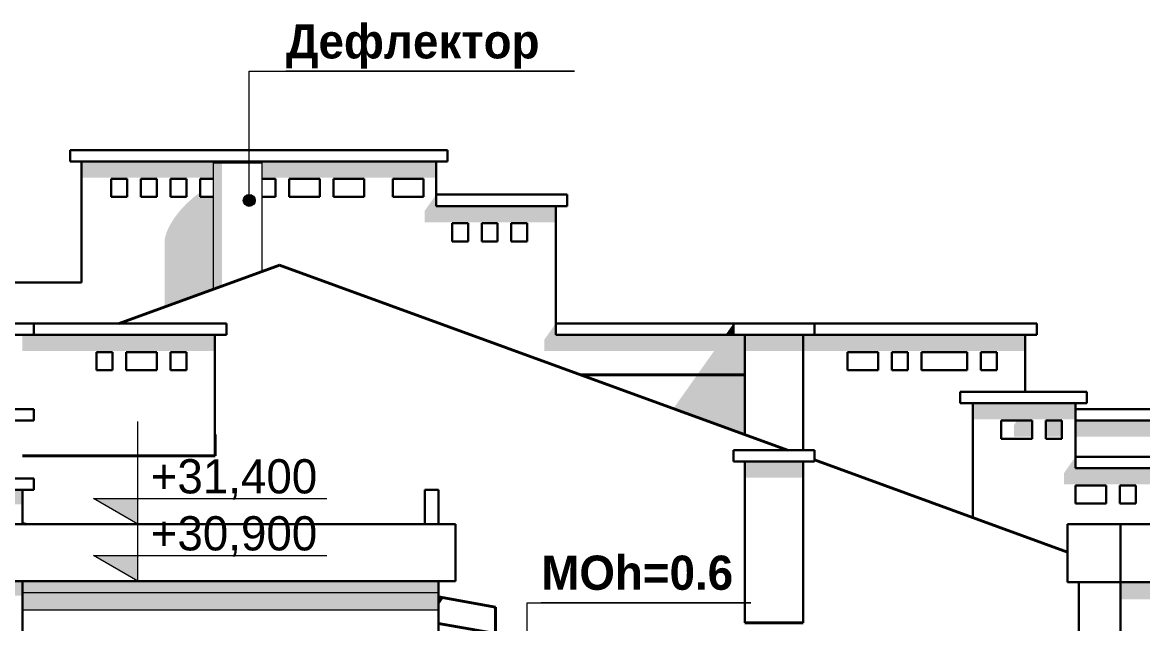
# Model space of a CAD drawing. Extents: x 433743 to 1380979, y -3599 to 36112.
# Drawn here: x 501359 to 511188, y 30528 to 35801 of the extents above; entities that cross this region are included whole.
import ezdxf
from ezdxf.enums import TextEntityAlignment as Align

# ---------------------------------------------------------------- set-up
doc = ezdxf.new("R2010")
doc.units = 0
doc.header["$MEASUREMENT"] = 0
for name, color, linetype, lineweight in [('0_Ном_пера__1', 7, 'Continuous', 13), ('0_Ном_пера__120', 7, 'Continuous', 13), ('0_Ном_пера__61', 7, 'Continuous', 40), ('Двери ArchiCAD_Ном_пера__41', 7, 'Continuous', 30), ('Интерьер- Перегородка_Ном_пера__41', 7, 'Continuous', 30), ('Интерьер- Перегородка_Ном_пера__7', 7, 'Continuous', 5), ('Колонны_Ном_пера__21', 7, 'Continuous', 20), ('Колонны_Ном_пера__7', 7, 'Continuous', 5), ('Крыши_Ном_пера__61', 7, 'Continuous', 40), ('Крыши_Ном_пера__7', 7, 'Continuous', 5), ('Окна ArchiCAD_Ном_пера__41', 7, 'Continuous', 30), ('Перекрытия_Ном_пера__21', 7, 'Continuous', 20), ('Перекрытия_Ном_пера__41', 7, 'Continuous', 30), ('Перекрытия_Ном_пера__7', 7, 'Continuous', 5), ('Стены наружные_Ном_пера__41', 7, 'Continuous', 30), ('Стены наружные_Ном_пера__7', 7, 'Continuous', 5)]:
    doc.layers.add(name, color=color, linetype=linetype, lineweight=lineweight)
doc.layers.add('0_Ном_пера__98', color=7, linetype='Continuous', lineweight=13, true_color=0x001f3e)
for name, color, linetype in [('Двери ArchiCAD', 7, 'Continuous'), ('Интерьер- Перегородка', 7, 'Continuous'), ('Колонны', 7, 'Continuous'), ('Крыши', 7, 'Continuous'), ('Окна ArchiCAD', 7, 'Continuous'), ('Перекрытия', 7, 'Continuous'), ('Стены наружные', 7, 'Continuous')]:
    doc.layers.add(name, color=color, linetype=linetype)
doc.styles.add('СГЕНЕРИР_СТИЛЬ_1', font='')
doc.styles.add('СГЕНЕРИР_СТИЛЬ_2', font='')
doc.styles.add('СГЕНЕРИР_СТИЛЬ_3', font='')
doc.styles.get('СГЕНЕРИР_СТИЛЬ_1').set_extended_font_data('Century Gothic')
doc.styles.get('СГЕНЕРИР_СТИЛЬ_2').set_extended_font_data('Century Gothic', bold=True)
doc.styles.get('СГЕНЕРИР_СТИЛЬ_3').set_extended_font_data('Arial Unicode MS Кириллический')
doc.dimstyles.new('СГЕНЕРИР_СТИЛЬ__2', dxfattribs={"dimtxt": 300, "dimasz": 142.5, "dimexe": 0.18, "dimexo": 300, "dimgap": 0.09, "dimtad": 1, "dimdec": 0, "dimzin": 0, "dimdsep": 46, "dimtxsty": 'СГЕНЕРИР_СТИЛЬ_3', "dimblk": 'ARROWHEAD_6', "dimblk1": 'ARROWHEAD_6', "dimblk2": 'ARROWHEAD_6', "dimcen": 0.09, "dimclrd": 256, "dimclre": 256, "dimclrt": 256, "dimadec": 0, "dimazin": 0, "dimtfac": 1, "dimtdec": 4, "dimtmove": 0, "dimatfit": 3, "dimfxl": 0, "dimtolj": 1, "dimtzin": 0, "dimarcsym": 0})

# ---------------------------------------------------------------- blocks, each defined once
blk = doc.blocks.new('Элемент разреза_47', base_point=(133390.9, 0))
at = {"layer": 'Перекрытия_Ном_пера__41', "linetype": 'Continuous'}
for p, q in [((510528.5, 31400), (510995.2, 31400)), ((510528.5, 30890), (510528.5, 31400)), ((510995.2, 31400), (514971, 31400)), ((510995.2, 30890), (510995.2, 31400)), ((514971, 30890), (514971, 31400)), ((510528.5, 30890), (510995.2, 30890)), ((510995.2, 30890), (514971, 30890))]:
    blk.add_line(p, q, dxfattribs=at)
blk = doc.blocks.new('Элемент разреза_48', base_point=(133390.9, 0))
at = {"layer": 'Перекрытия_Ном_пера__7', "linetype": 'Continuous'}
blk.add_hatch(color=256, dxfattribs=at).paths.add_polyline_path([(498338.9, 33520), (498338.9, 33220), (498438.9, 33220), (498438.9, 33520)], flags=0)
at = {"layer": 'Перекрытия_Ном_пера__41', "linetype": 'Continuous'}
for p, q in [((498338.9, 33520), (498438.9, 33520)), ((498338.9, 33220), (498338.9, 33520)), ((498948.9, 33520), (501878.9, 33520)), ((498338.9, 33220), (498438.9, 33220))]:
    blk.add_line(p, q, dxfattribs=at)
blk = doc.blocks.new('Элемент разреза_49', base_point=(133390.9, 0))
at = {"layer": 'Перекрытия_Ном_пера__41', "linetype": 'Continuous'}
for p, q in [((501778.9, 34680), (505088.9, 34680)), ((501778.9, 34580), (501778.9, 34680)), ((505088.9, 34580), (505088.9, 34680)), ((501778.9, 34580), (505088.9, 34580))]:
    blk.add_line(p, q, dxfattribs=at)
blk = doc.blocks.new('Элемент разреза_50', base_point=(133390.9, 0))
at = {"layer": 'Перекрытия_Ном_пера__41', "linetype": 'Continuous'}
for p, q in [((500748.9, 33160), (501458.9, 33160)), ((500748.9, 33060), (500748.9, 33160)), ((501458.9, 33060), (501458.9, 33160)), ((500748.9, 33060), (501458.9, 33060))]:
    blk.add_line(p, q, dxfattribs=at)
blk = doc.blocks.new('Элемент разреза_51', base_point=(133390.9, 0))
at = {"layer": 'Перекрытия_Ном_пера__41', "linetype": 'Continuous'}
for p, q in [((500618.9, 32410), (501458.9, 32410)), ((500618.9, 32310), (500618.9, 32410)), ((501458.9, 32310), (501458.9, 32410)), ((500618.9, 32310), (501458.9, 32310))]:
    blk.add_line(p, q, dxfattribs=at)
blk = doc.blocks.new('Элемент разреза_52', base_point=(133390.9, 0))
at = {"layer": 'Перекрытия_Ном_пера__7', "linetype": 'Continuous'}
blk.add_hatch(color=256, dxfattribs=at).paths.add_polyline_path([(507598.9, 33160), (507528.2, 33060), (507598.9, 33060)], flags=0)
at = {"layer": 'Перекрытия_Ном_пера__41', "linetype": 'Continuous'}
for p, q in [((506038.9, 33160), (507598.9, 33160)), ((506038.9, 33060), (506038.9, 33160)), ((506038.9, 33060), (507598.9, 33060))]:
    blk.add_line(p, q, dxfattribs=at)
blk = doc.blocks.new('Элемент разреза_57', base_point=(133390.9, 0))
at = {"layer": 'Перекрытия_Ном_пера__41', "linetype": 'Continuous'}
for p, q in [((504988.9, 34290), (506138.9, 34290)), ((504988.9, 34190), (504988.9, 34290)), ((506138.9, 34190), (506138.9, 34290)), ((504988.9, 34190), (506138.9, 34190))]:
    blk.add_line(p, q, dxfattribs=at)
blk = doc.blocks.new('Элемент разреза_58', base_point=(133390.9, 0))
at = {"layer": 'Перекрытия_Ном_пера__41', "linetype": 'Continuous'}
for p, q in [((499058.9, 33160), (500748.9, 33160)), ((499058.9, 33060), (499058.9, 33160)), ((501458.9, 33160), (503148.9, 33160)), ((503148.9, 33060), (503148.9, 33160)), ((499058.9, 33060), (500748.9, 33060)), ((501458.9, 33060), (503148.9, 33060))]:
    blk.add_line(p, q, dxfattribs=at)
blk = doc.blocks.new('Элемент разреза_59', base_point=(133390.9, 0))
at = {"layer": 'Перекрытия_Ном_пера__41', "linetype": 'Continuous'}
for p, q in [((507598.9, 33160), (508308.9, 33160)), ((507598.9, 33060), (507598.9, 33160)), ((508308.9, 33160), (510258.9, 33160)), ((508308.9, 33060), (508308.9, 33160)), ((510258.9, 33060), (510258.9, 33160)), ((507598.9, 33060), (508308.9, 33060)), ((508308.9, 33060), (510258.9, 33060))]:
    blk.add_line(p, q, dxfattribs=at)
blk = doc.blocks.new('Элемент разреза_61', base_point=(133390.9, 0))
at = {"layer": 'Перекрытия_Ном_пера__41', "linetype": 'Continuous'}
for p, q in [((510598.9, 31990), (512648.6, 31990)), ((510598.9, 31890), (510598.9, 31990)), ((512648.6, 31890), (512648.6, 31990)), ((510598.9, 31890), (512648.6, 31890))]:
    blk.add_line(p, q, dxfattribs=at)
blk = doc.blocks.new('Элемент разреза_62', base_point=(133390.9, 0))
at = {"layer": 'Перекрытия_Ном_пера__41', "linetype": 'Continuous'}
for p, q in [((509588.9, 32560), (510698.9, 32560)), ((509588.9, 32460), (509588.9, 32560)), ((510698.9, 32460), (510698.9, 32560)), ((509588.9, 32460), (510698.9, 32460))]:
    blk.add_line(p, q, dxfattribs=at)
blk = doc.blocks.new('Элемент разреза_63', base_point=(133390.9, 0))
at = {"layer": 'Перекрытия_Ном_пера__41', "linetype": 'Continuous'}
for p, q in [((497048.9, 31400), (505158.9, 31400)), ((497048.9, 30900), (497048.9, 31400)), ((505158.9, 30900), (505158.9, 31400)), ((497048.9, 30900), (505158.9, 30900))]:
    blk.add_line(p, q, dxfattribs=at)
blk = doc.blocks.new('Элемент разреза_106', base_point=(133390.9, 0))
at = {"layer": 'Перекрытия_Ном_пера__41', "linetype": 'Continuous'}
for p, q in [((507598.9, 32050), (508308.9, 32050)), ((507598.9, 31950), (507598.9, 32050)), ((508308.9, 31950), (508308.9, 32050)), ((507598.9, 31950), (508308.9, 31950))]:
    blk.add_line(p, q, dxfattribs=at)
blk = doc.blocks.new('Элемент разреза_109', base_point=(133390.9, 0))
at = {"layer": 'Перекрытия_Ном_пера__41', "linetype": 'Continuous'}
for p, q in [((510598.5, 32410), (512868.9, 32410)), ((512868.9, 32310), (512868.9, 32410)), ((510598.5, 32310), (512868.9, 32310))]:
    blk.add_line(p, q, dxfattribs=at)
blk = doc.blocks.new('Элемент разреза_110', base_point=(133390.9, 0))
at = {"layer": 'Перекрытия_Ном_пера__41', "linetype": 'Continuous'}
for p, q in [((500748.9, 31800), (501458.9, 31800)), ((500748.9, 31700), (500748.9, 31800)), ((501458.9, 31700), (501458.9, 31800)), ((500748.9, 31700), (501458.9, 31700))]:
    blk.add_line(p, q, dxfattribs=at)
blk = doc.blocks.new('Элемент разреза_142', base_point=(133390.9, 0))
at = {"layer": 'Крыши_Ном_пера__61', "linetype": 'Continuous'}
for p, q in [((502208.9, 33160), (503615.8, 33672.1)), ((503615.8, 33672.1), (508072.3, 32050)), ((503048.9, 32185.9), (503048.7, 32185.9)), ((503048.9, 32000.3), (503048.9, 32185.9)), ((501358.9, 32000.3), (503048.9, 32000.3)), ((508308.9, 31963.9), (510528.5, 31156)), ((507698.9, 30533.5), (508208.9, 30533.5))]:
    blk.add_line(p, q, dxfattribs=at)
blk = doc.blocks.new('Элемент разреза_145', base_point=(133390.9, 0))
at = {"layer": 'Крыши_Ном_пера__7', "linetype": 'Continuous'}
blk.add_hatch(color=256, dxfattribs=at).paths.add_polyline_path([(507071.6, 32414.2), (507685.3, 32190.9), (507698.9, 32185.9), (507698.9, 32708.8), (507279.8, 32708.8)], flags=0)
at = {"layer": 'Крыши_Ном_пера__61', "linetype": 'Continuous'}
blk.add_line((507698.9, 32708.8), (506262.4, 32708.8), dxfattribs=at)
blk = doc.blocks.new('Элемент разреза_148', base_point=(133390.9, 0))
at = {"layer": 'Крыши_Ном_пера__7', "linetype": 'Continuous'}
blk.add_hatch(color=256, dxfattribs=at).paths.add_polyline_path([(503048.7, 32000.3), (503048.9, 32000.3), (503048.9, 32185.9), (503048.7, 32185.5)], flags=0)
at = {"layer": 'Крыши_Ном_пера__61', "linetype": 'Continuous'}
for p in [(503048.7, 32186.2), (503048.9, 32185.9)]:
    blk.add_line(p, (503048.9, 32186.2), dxfattribs=at)
blk = doc.blocks.new('Элемент разреза_150', base_point=(133390.9, 0))
at = {"layer": '0_Ном_пера__61', "linetype": 'Continuous'}
for q in [(503616.4, 33671.8), (503618.6, 33671)]:
    blk.add_line((503618.6, 33672.6), q, dxfattribs=at)
blk = doc.blocks.new('Элемент разреза_155', base_point=(133390.9, 0))
at = {"layer": 'Крыши_Ном_пера__7', "linetype": 'Continuous'}
blk.add_hatch(color=256, dxfattribs=at).paths.add_polyline_path([(505008.9, 30761.7), (505008.9, 30687.9), (505055.4, 30753.6)], flags=0)
at = {"layer": 'Крыши_Ном_пера__61', "linetype": 'Continuous'}
for p, q in [((501358.9, 31405.3), (501389.2, 31400)), ((505008.9, 30761.7), (505509, 30673.6)), ((505509, 30440), (505509, 30673.6)), ((505008.9, 30528.2), (505509, 30440))]:
    blk.add_line(p, q, dxfattribs=at)
blk = doc.blocks.new('Элемент разреза_161', base_point=(133390.9, 0))
at = {"layer": 'Колонны_Ном_пера__7', "linetype": 'Continuous'}
for points in [[(503034.7, 33460.6), (503039.7, 33462.4), (503039.7, 34570), (503034.7, 34570)], [(503039.7, 33462.4), (503054.5, 33467.8), (503054.5, 34570), (503039.7, 34570)], [(503078.4, 34570), (503054.5, 34570), (503054.5, 33467.8), (503078.4, 33476.5)], [(503110.2, 34570), (503078.4, 34570), (503078.4, 33476.5), (503110.2, 33488.1)]]:
    blk.add_hatch(color=256, dxfattribs=at).paths.add_polyline_path(points, flags=0)
at = {"layer": 'Колонны_Ном_пера__21', "linetype": 'Continuous'}
for p, q in [((503034.7, 34570), (503039.7, 34570)), ((503034.7, 33460.6), (503034.7, 34570)), ((503039.7, 34570), (503054.5, 34570)), ((503054.5, 34570), (503078.4, 34570)), ((503078.4, 34570), (503110.2, 34570)), ((503110.2, 34570), (503148.6, 34570)), ((503148.6, 34570), (503191.6, 34570)), ((503191.6, 34570), (503237.3, 34570)), ((503237.3, 34570), (503283.6, 34570)), ((503283.6, 34570), (503328.2, 34570)), ((503328.2, 34570), (503369.2, 34570)), ((503369.2, 34570), (503404.5, 34570)), ((503404.5, 34570), (503432.5, 34570)), ((503432.5, 34570), (503452, 34570)), ((503452, 34570), (503461.9, 34570)), ((503461.9, 33616.1), (503461.9, 34570))]:
    blk.add_line(p, q, dxfattribs=at)
blk = doc.blocks.new('Элемент разреза_165', base_point=(133390.9, 0))
at = {"layer": 'Стены наружные_Ном_пера__7', "linetype": 'Continuous'}
for points in [[(510158.9, 32168.6), (510218.5, 32168.6), (510218.5, 32310), (510158.9, 32310)], [(510478.5, 32310), (510338.5, 32310), (510338.5, 32168.6), (510478.5, 32168.6)], [(512768.9, 32310), (510598.5, 32310), (510598.5, 32168.6), (512768.9, 32168.6)], [(512705.3, 31710), (512768.9, 31710), (512768.9, 31800)], [(512548.3, 31405.3), (512688.3, 31405.3), (512688.3, 31405.4), (512548.3, 31405.4)]]:
    blk.add_hatch(color=256, dxfattribs=at).paths.add_polyline_path(points, flags=0)
at = {"layer": 'Стены наружные_Ном_пера__41', "linetype": 'Continuous'}
blk.add_line((512768.9, 32310), (512768.9, 31800), dxfattribs=at)
blk = doc.blocks.new('Элемент разреза_168', base_point=(133390.9, 0))
at = {"layer": 'Стены наружные_Ном_пера__41', "linetype": 'Continuous'}
for p, q in [((497199.6, 31700), (497199.6, 31400)), ((497199.6, 31700), (497318.9, 31700)), ((497318.9, 31400), (497318.9, 31700)), ((504888.9, 31700), (505008.9, 31700)), ((504888.9, 31400), (504888.9, 31700)), ((505008.9, 31700), (505008.9, 31400)), ((505008.9, 30900), (505008.9, 30528.2))]:
    blk.add_line(p, q, dxfattribs=at)
blk = doc.blocks.new('Элемент разреза_169', base_point=(133390.9, 0))
at = {"layer": 'Стены наружные_Ном_пера__7', "linetype": 'Continuous'}
for points in [[(500848.9, 31700), (500848.9, 31572.7), (501358.9, 31572.7), (501358.9, 31700)], [(501358.9, 30900), (500848.9, 30900), (500848.9, 30772.7), (501358.9, 30772.7)]]:
    blk.add_hatch(color=256, dxfattribs=at).paths.add_polyline_path(points, flags=0)
at = {"layer": 'Стены наружные_Ном_пера__41', "linetype": 'Continuous'}
for p, q in [((500848.9, 31400), (500848.9, 31700)), ((501358.9, 31400), (501358.9, 31700)), ((500848.9, 27900), (500848.9, 30900)), ((501358.9, 27900), (501358.9, 30900))]:
    blk.add_line(p, q, dxfattribs=at)
blk = doc.blocks.new('Элемент разреза_171', base_point=(133390.9, 0))
at = {"layer": 'Стены наружные_Ном_пера__7', "linetype": 'Continuous'}
for points in [[(501878.9, 34580), (501878.9, 34438.6), (503034.7, 34438.6), (503034.7, 34570), (503461.9, 34570), (503461.9, 34438.6), (504988.9, 34438.6), (504988.9, 34580)], [(502606.7, 33304.8), (503034.7, 33460.6), (503034.7, 34270), (502918.9, 34270), (502918.9, 34309.4), (502867.8, 34272.3), (502804.2, 34216.1), (502745.5, 34154), (502694.5, 34088.9), (502653.4, 34023.7), (502624.3, 33961.7), (502608.5, 33905.5), (502606.7, 33857.9)], [(504888.9, 34048.6), (506038.9, 34048.6), (506038.9, 34190), (504988.9, 34190), (504988.9, 34290), (504888.9, 34148.6)], [(505938.9, 32918.6), (507428.2, 32918.6), (507279.8, 32708.8), (507698.9, 32708.8), (507698.9, 33060), (506038.9, 33060), (506038.9, 33160), (505938.9, 33018.6)]]:
    blk.add_hatch(color=256, dxfattribs=at).paths.add_polyline_path(points, flags=0)
at = {"layer": 'Стены наружные_Ном_пера__41', "linetype": 'Continuous'}
for p, q in [((501878.9, 33520), (501878.9, 34580)), ((504988.9, 34580), (504988.9, 34290)), ((506038.9, 33160), (506038.9, 34190))]:
    blk.add_line(p, q, dxfattribs=at)
blk = doc.blocks.new('Элемент разреза_378', base_point=(133390.9, 0))
at = {"layer": 'Интерьер- Перегородка_Ном_пера__7', "linetype": 'Continuous'}
blk.add_hatch(color=256, dxfattribs=at).paths.add_polyline_path([(505008.9, 29110.6), (505008.9, 28262.1), (510395.2, 28262), (510872.4, 29110.6)], flags=0)
at = {"layer": 'Интерьер- Перегородка_Ном_пера__41', "linetype": 'Continuous'}
for p, q in [((510995.2, 31400), (510629.4, 31400)), ((510629.4, 30890), (510629.4, 30222.7)), ((510629.4, 30122.7), (510629.4, 29749.5)), ((510995.2, 29616.3), (510634.6, 29747.6)), ((510995.2, 27900), (510995.2, 29110.6)), ((505008.9, 27900), (507698.9, 27900))]:
    blk.add_line(p, q, dxfattribs=at)
blk = doc.blocks.new('Элемент разреза_379', base_point=(133390.9, 0))
at = {"layer": 'Интерьер- Перегородка_Ном_пера__7', "linetype": 'Continuous'}
for points in [[(508208.9, 33060), (507698.9, 33060), (507698.9, 32918.6), (508208.9, 32918.6)], [(508088.9, 32044), (508208.9, 32000.3)]]:
    blk.add_hatch(color=256, dxfattribs=at).paths.add_polyline_path(points, flags=0)
at = {"layer": 'Интерьер- Перегородка_Ном_пера__41', "linetype": 'Continuous'}
for p, q in [((507698.9, 33060), (507698.9, 32185.9)), ((508208.9, 32050), (508208.9, 33060))]:
    blk.add_line(p, q, dxfattribs=at)
blk = doc.blocks.new('Элемент разреза_380', base_point=(133390.9, 0))
at = {"layer": 'Стены наружные_Ном_пера__7', "linetype": 'Continuous'}
for points in [[(508208.9, 33060), (508208.9, 32918.6), (510158.9, 32918.6), (510158.9, 33060)], [(510088.2, 32310), (510058.9, 32268.6), (510058.9, 32168.6), (510158.9, 32168.6), (510158.9, 32310)]]:
    blk.add_hatch(color=256, dxfattribs=at).paths.add_polyline_path(points, flags=0)
at = {"layer": 'Стены наружные_Ном_пера__41', "linetype": 'Continuous'}
blk.add_line((510158.9, 32560), (510158.9, 33060), dxfattribs=at)
blk = doc.blocks.new('Элемент разреза_381', base_point=(133390.9, 0))
at = {"layer": 'Интерьер- Перегородка_Ном_пера__7', "linetype": 'Continuous'}
for points in [[(510995.2, 30890), (510995.2, 30740), (511035.2, 30740), (511035.2, 30890)], [(511035.2, 30740), (511890.2, 30740), (511890.2, 30890), (511247.4, 30890), (511035.2, 30890)], [(511890.2, 30740), (514758.9, 30740), (514758.9, 30890), (512102.4, 30890), (511890.2, 30890)]]:
    blk.add_hatch(color=256, dxfattribs=at).paths.add_polyline_path(points, flags=0)
at = {"layer": 'Интерьер- Перегородка_Ном_пера__41', "linetype": 'Continuous'}
for p, q in [((510995.2, 30890), (510995.2, 29616.3)), ((514758.9, 30890), (514758.9, 29616.4)), ((514758.9, 29616.3), (514758.9, 29616.4)), ((514758.9, 27900), (514758.9, 29329))]:
    blk.add_line(p, q, dxfattribs=at)
blk = doc.blocks.new('Элемент разреза_382', base_point=(133390.9, 0))
at = {"layer": 'Интерьер- Перегородка_Ном_пера__7', "linetype": 'Continuous'}
blk.add_hatch(color=256, dxfattribs=at).paths.add_polyline_path([(508208.9, 31950), (507698.9, 31950), (507698.9, 31808.6), (508208.9, 31808.6)], flags=0)
at = {"layer": 'Интерьер- Перегородка_Ном_пера__41', "linetype": 'Continuous'}
for p, q in [((507698.9, 30533.5), (507698.9, 31950)), ((508208.9, 31950), (508208.9, 30533.5))]:
    blk.add_line(p, q, dxfattribs=at)
blk = doc.blocks.new('Элемент разреза_385', base_point=(133390.9, 0))
at = {"layer": 'Интерьер- Перегородка_Ном_пера__7', "linetype": 'Continuous'}
for points in [[(499158.9, 32918.4), (500848.9, 32918.4), (500848.9, 33060), (499158.9, 33060)], [(501358.9, 32918.4), (503048.7, 32918.4), (503048.7, 33060), (501358.9, 33060)], [(500008.8, 32113.3), (499928.9, 32000.3), (500709.6, 32000.3), (500718.8, 32013.3), (500718.8, 32113.3)]]:
    blk.add_hatch(color=256, dxfattribs=at).paths.add_polyline_path(points, flags=0)
at = {"layer": 'Интерьер- Перегородка_Ном_пера__41', "linetype": 'Continuous'}
for p, q in [((499158.9, 32000.3), (499158.9, 33060)), ((503048.7, 33060), (503048.7, 32000.3))]:
    blk.add_line(p, q, dxfattribs=at)
blk = doc.blocks.new('Элемент разреза_489', base_point=(133390.9, 0))
at = {"layer": 'Интерьер- Перегородка_Ном_пера__7', "linetype": 'Continuous'}
for points in [[(510598.5, 32460), (509698.9, 32460), (509698.9, 32318.6), (510598.5, 32318.6)], [(510498.9, 31848.6), (510498.9, 31748.6), (510598.5, 31748.6), (510598.5, 31989.5)]]:
    blk.add_hatch(color=256, dxfattribs=at).paths.add_polyline_path(points, flags=0)
at = {"layer": 'Интерьер- Перегородка_Ном_пера__41', "linetype": 'Continuous'}
for p, q in [((509698.9, 31458), (509698.9, 32460)), ((510598.5, 32460), (510598.5, 31890)), ((510598.5, 31740), (510598.5, 31580))]:
    blk.add_line(p, q, dxfattribs=at)
blk = doc.blocks.new('Элемент разреза_490', base_point=(133390.9, 0))
at = {"layer": 'Интерьер- Перегородка_Ном_пера__7', "linetype": 'Continuous'}
for points in [[(512548.3, 31890), (510598.5, 31890), (510598.5, 31748.6), (512548.3, 31748.6)], [(512448.6, 31468.6), (512548.3, 31468.6), (512548.3, 31709.5), (512448.6, 31568.6)]]:
    blk.add_hatch(color=256, dxfattribs=at).paths.add_polyline_path(points, flags=0)
at = {"layer": 'Интерьер- Перегородка_Ном_пера__41', "linetype": 'Continuous'}
for p, q in [((510598.9, 31890), (510598.5, 31890)), ((512548.3, 31610), (512548.3, 31890)), ((512548.3, 31400), (512548.3, 31460))]:
    blk.add_line(p, q, dxfattribs=at)
blk = doc.blocks.new('Элемент разреза_506', base_point=(133390.9, 0))
at = {"layer": 'Интерьер- Перегородка_Ном_пера__7', "linetype": 'Continuous'}
blk.add_hatch(color=256, dxfattribs=at).paths.add_polyline_path([(505008.9, 30900), (501358.9, 30900), (501358.9, 30650), (505008.9, 30650)], flags=0)
at = {"layer": 'Интерьер- Перегородка_Ном_пера__41', "linetype": 'Continuous'}
blk.add_line((505008.9, 30900), (505008.9, 27800), dxfattribs=at)
blk = doc.blocks.new('Элемент разреза_859', base_point=(133390.9, 0))
at = {"layer": 'Двери ArchiCAD_Ном_пера__41', "linetype": 'Continuous'}
for p, q in [((502268.9, 32909), (502268.9, 32750)), ((502538.9, 32909), (502268.9, 32909)), ((502538.9, 32909), (502538.9, 32750)), ((502538.9, 32750), (502268.9, 32750))]:
    blk.add_line(p, q, dxfattribs=at)
blk = doc.blocks.new('Элемент разреза_861', base_point=(133390.9, 0))
at = {"layer": 'Двери ArchiCAD_Ном_пера__41', "linetype": 'Continuous'}
for p, q in [((502008.9, 32909), (502008.9, 32750)), ((502148.9, 32909), (502008.9, 32909)), ((502148.9, 32909), (502148.9, 32750)), ((502148.9, 32750), (502008.9, 32750))]:
    blk.add_line(p, q, dxfattribs=at)
blk = doc.blocks.new('Элемент разреза_862', base_point=(133390.9, 0))
at = {"layer": 'Двери ArchiCAD_Ном_пера__41', "linetype": 'Continuous'}
for p, q in [((502658.9, 32909), (502658.9, 32750)), ((502798.9, 32909), (502658.9, 32909)), ((502798.9, 32909), (502798.9, 32750)), ((502798.9, 32750), (502658.9, 32750))]:
    blk.add_line(p, q, dxfattribs=at)
blk = doc.blocks.new('Элемент разреза_863', base_point=(133390.9, 0))
at = {"layer": 'Перекрытия_Ном_пера__21', "linetype": 'Continuous'}
for p, q in [((501358.9, 30800), (505008.9, 30800)), ((501358.9, 30650), (505008.9, 30650))]:
    blk.add_line(p, q, dxfattribs=at)
blk = doc.blocks.new('Элемент разреза_876', base_point=(133390.9, 0))
at = {"layer": 'Двери ArchiCAD_Ном_пера__41', "linetype": 'Continuous'}
for p, q in [((502138.9, 34270), (502138.9, 34430)), ((502138.9, 34430), (502278.9, 34430)), ((502278.9, 34430), (502278.9, 34270)), ((502278.9, 34270), (502138.9, 34270))]:
    blk.add_line(p, q, dxfattribs=at)
blk = doc.blocks.new('Элемент разреза_877', base_point=(133390.9, 0))
at = {"layer": 'Двери ArchiCAD_Ном_пера__41', "linetype": 'Continuous'}
for p, q in [((505648.9, 33880), (505648.9, 34040)), ((505648.9, 34040), (505788.9, 34040)), ((505788.9, 34040), (505788.9, 33880)), ((505788.9, 33880), (505648.9, 33880))]:
    blk.add_line(p, q, dxfattribs=at)
blk = doc.blocks.new('Элемент разреза_878', base_point=(133390.9, 0))
at = {"layer": 'Двери ArchiCAD_Ном_пера__41', "linetype": 'Continuous'}
for p, q in [((505388.9, 33880), (505388.9, 34040)), ((505388.9, 34040), (505528.9, 34040)), ((505528.9, 34040), (505528.9, 33880)), ((505528.9, 33880), (505388.9, 33880))]:
    blk.add_line(p, q, dxfattribs=at)
blk = doc.blocks.new('Элемент разреза_879', base_point=(133390.9, 0))
at = {"layer": 'Двери ArchiCAD_Ном_пера__41', "linetype": 'Continuous'}
for p, q in [((505128.9, 33880), (505128.9, 34040)), ((505128.9, 34040), (505268.9, 34040)), ((505268.9, 34040), (505268.9, 33880)), ((505268.9, 33880), (505128.9, 33880))]:
    blk.add_line(p, q, dxfattribs=at)
blk = doc.blocks.new('Элемент разреза_880', base_point=(133390.9, 0))
at = {"layer": 'Окна ArchiCAD_Ном_пера__41', "linetype": 'Continuous'}
blk.add_line((504878.9, 34270), (504608.9, 34270), dxfattribs=at)
blk = doc.blocks.new('Элемент разреза_881', base_point=(133390.9, 0))
at = {"layer": 'Двери ArchiCAD_Ном_пера__41', "linetype": 'Continuous'}
for p, q in [((504608.9, 34270), (504608.9, 34430)), ((504608.9, 34430), (504878.9, 34430)), ((504878.9, 34430), (504878.9, 34270))]:
    blk.add_line(p, q, dxfattribs=at)
blk = doc.blocks.new('Элемент разреза_882', base_point=(133390.9, 0))
at = {"layer": 'Двери ArchiCAD_Ном_пера__41', "linetype": 'Continuous'}
for p, q in [((504088.9, 34270), (504088.9, 34430)), ((504088.9, 34430), (504358.9, 34430)), ((504358.9, 34430), (504358.9, 34270)), ((504358.9, 34270), (504088.9, 34270))]:
    blk.add_line(p, q, dxfattribs=at)
blk = doc.blocks.new('Элемент разреза_883', base_point=(133390.9, 0))
at = {"layer": 'Двери ArchiCAD_Ном_пера__41', "linetype": 'Continuous'}
for p, q in [((503698.9, 34270), (503698.9, 34430)), ((503698.9, 34430), (503968.9, 34430)), ((503968.9, 34430), (503968.9, 34270)), ((503968.9, 34270), (503698.9, 34270))]:
    blk.add_line(p, q, dxfattribs=at)
blk = doc.blocks.new('Элемент разреза_884', base_point=(133390.9, 0))
at = {"layer": 'Двери ArchiCAD_Ном_пера__41', "linetype": 'Continuous'}
for p, q in [((503461.9, 34430), (503578.9, 34430)), ((503578.9, 34430), (503578.9, 34270)), ((503578.9, 34270), (503461.9, 34270))]:
    blk.add_line(p, q, dxfattribs=at)
blk = doc.blocks.new('Элемент разреза_885', base_point=(133390.9, 0))
at = {"layer": 'Двери ArchiCAD_Ном_пера__41', "linetype": 'Continuous'}
for p, q in [((502918.9, 34270), (502918.9, 34430)), ((502918.9, 34430), (503034.7, 34430)), ((503034.7, 34270), (502918.9, 34270))]:
    blk.add_line(p, q, dxfattribs=at)
blk = doc.blocks.new('Элемент разреза_886', base_point=(133390.9, 0))
at = {"layer": 'Двери ArchiCAD_Ном_пера__41', "linetype": 'Continuous'}
for p, q in [((502658.9, 34270), (502658.9, 34430)), ((502658.9, 34430), (502798.9, 34430)), ((502798.9, 34430), (502798.9, 34270)), ((502798.9, 34270), (502658.9, 34270))]:
    blk.add_line(p, q, dxfattribs=at)
blk = doc.blocks.new('Элемент разреза_887', base_point=(133390.9, 0))
at = {"layer": 'Двери ArchiCAD_Ном_пера__41', "linetype": 'Continuous'}
for p, q in [((502398.9, 34270), (502398.9, 34430)), ((502398.9, 34430), (502538.9, 34430)), ((502538.9, 34430), (502538.9, 34270)), ((502538.9, 34270), (502398.9, 34270))]:
    blk.add_line(p, q, dxfattribs=at)
blk = doc.blocks.new('Элемент разреза_892', base_point=(133390.9, 0))
at = {"layer": 'Двери ArchiCAD_Ном_пера__41', "linetype": 'Continuous'}
for p, q in [((509768.9, 32750), (509768.9, 32910)), ((509768.9, 32910), (509908.9, 32910)), ((509908.9, 32910), (509908.9, 32750)), ((509908.9, 32750), (509768.9, 32750))]:
    blk.add_line(p, q, dxfattribs=at)
blk = doc.blocks.new('Элемент разреза_893', base_point=(133390.9, 0))
at = {"layer": 'Двери ArchiCAD_Ном_пера__41', "linetype": 'Continuous'}
for p, q in [((509248.9, 32750), (509248.9, 32910)), ((509248.9, 32910), (509648.9, 32910)), ((509648.9, 32910), (509648.9, 32750)), ((509648.9, 32750), (509248.9, 32750))]:
    blk.add_line(p, q, dxfattribs=at)
blk = doc.blocks.new('Элемент разреза_894', base_point=(133390.9, 0))
at = {"layer": 'Двери ArchiCAD_Ном_пера__41', "linetype": 'Continuous'}
for p, q in [((508598.9, 32750), (508598.9, 32910)), ((508598.9, 32910), (508868.9, 32910)), ((508868.9, 32910), (508868.9, 32750))]:
    blk.add_line(p, q, dxfattribs=at)
blk = doc.blocks.new('Элемент разреза_895', base_point=(133390.9, 0))
at = {"layer": 'Окна ArchiCAD_Ном_пера__41', "linetype": 'Continuous'}
blk.add_line((508868.9, 32750), (508598.9, 32750), dxfattribs=at)
blk = doc.blocks.new('Элемент разреза_896', base_point=(133390.9, 0))
at = {"layer": 'Двери ArchiCAD_Ном_пера__41', "linetype": 'Continuous'}
for p, q in [((508988.9, 32910), (509128.9, 32910)), ((508988.9, 32750), (508988.9, 32910)), ((509128.9, 32910), (509128.9, 32750)), ((509128.9, 32750), (508988.9, 32750))]:
    blk.add_line(p, q, dxfattribs=at)
blk = doc.blocks.new('Элемент разреза_897', base_point=(133390.9, 0))
at = {"layer": 'Двери ArchiCAD_Ном_пера__41', "linetype": 'Continuous'}
for p, q in [((510338.5, 32310), (510338.5, 32150)), ((510478.5, 32310), (510338.5, 32310)), ((510478.5, 32150), (510478.5, 32310)), ((510338.5, 32150), (510478.5, 32150))]:
    blk.add_line(p, q, dxfattribs=at)
blk = doc.blocks.new('Элемент разреза_898', base_point=(133390.9, 0))
at = {"layer": 'Двери ArchiCAD_Ном_пера__41', "linetype": 'Continuous'}
for p, q in [((509948.5, 32310), (509948.5, 32150)), ((510218.5, 32310), (509948.5, 32310)), ((510218.5, 32150), (510218.5, 32310)), ((509948.5, 32150), (510218.5, 32150))]:
    blk.add_line(p, q, dxfattribs=at)
blk = doc.blocks.new('Элемент разреза_900', base_point=(133390.9, 0))
at = {"layer": 'Двери ArchiCAD_Ном_пера__41', "linetype": 'Continuous'}
for p, q in [((510598.5, 31740), (510868.5, 31740)), ((510868.5, 31740), (510868.5, 31580))]:
    blk.add_line(p, q, dxfattribs=at)
blk = doc.blocks.new('Элемент разреза_901', base_point=(133390.9, 0))
at = {"layer": 'Окна ArchiCAD_Ном_пера__41', "linetype": 'Continuous'}
blk.add_line((510868.5, 31580), (510598.5, 31580), dxfattribs=at)
blk = doc.blocks.new('Элемент разреза_906', base_point=(133390.9, 0))
at = {"layer": 'Двери ArchiCAD_Ном_пера__41', "linetype": 'Continuous'}
for p, q in [((510988.3, 31580), (510988.3, 31740)), ((510988.3, 31740), (511128.3, 31740)), ((511128.3, 31740), (511128.3, 31580)), ((511128.3, 31580), (510988.3, 31580))]:
    blk.add_line(p, q, dxfattribs=at)
blk = doc.blocks.new('Линейный размер_2', base_point=(502372.2, 3650))
at = {"layer": '0_Ном_пера__98', "linetype": 'Continuous'}
for points in [[(502372.2, 31400), (501983, 31625), (502372.2, 31625)], [(502372.2, 30900), (501983, 31125), (502372.2, 31125)]]:
    blk.add_hatch(color=256, dxfattribs=at).paths.add_polyline_path(points, flags=0)
for p, q in [((502372.2, 31400), (502372.2, 32300)), ((502372.2, 30900), (502372.2, 31800)), ((502372.2, 31400), (501983, 31625)), ((501983, 31625), (502372.2, 31625)), ((502372.2, 31625), (504029.2, 31625)), ((502372.2, 31400), (502203.5, 31400)), ((502372.2, 31400), (502541, 31400)), ((502372.2, 30900), (501983, 31125)), ((501983, 31125), (502372.2, 31125)), ((502372.2, 31125), (504029.2, 31125)), ((502372.2, 30900), (502203.5, 30900)), ((502372.2, 30900), (502541, 30900))]:
    blk.add_line(p, q, dxfattribs=at)
at = {"layer": '0_Ном_пера__98', "char_height": 300, "attachment_point": 1, "style": 'СГЕНЕРИР_СТИЛЬ_1'}
for s, insert in [('{+31,400}', (502484.7, 31970)), ('{+30,900}', (502484.7, 31470))]:
    blk.add_mtext(s, dxfattribs=dict(at, insert=insert))
blk = doc.blocks.new('*D1099', base_point=(133390.9, 0))
at = {"layer": '0_Ном_пера__98', "linetype": 'Continuous'}
for p, q in [((447090.8, 30815), (446940.8, 30965)), ((447015.8, 30890), (447015.8, 31002.5)), ((447315.8, 30890), (446875.2, 30890)), ((447015.8, 29700), (447015.8, 30890)), ((447315.8, 29700), (446875.2, 29700)), ((446940.8, 29775), (447090.8, 29625))]:
    blk.add_line(p, q, dxfattribs=at)
at = {"layer": '0_Ном_пера__98', "insert": (446655.8, 30965), "char_height": 300, "attachment_point": 1, "rotation": 90, "style": 'СГЕНЕРИР_СТИЛЬ_1'}
blk.add_mtext('{1\xa0190}', dxfattribs=at)
blk = doc.blocks.new('ARROWHEAD_6')
at = {"linetype": 'Continuous'}
for p, q in [((0, 0), (-1, 0)), ((-0.5, -0.5), (0.5, 0.5))]:
    blk.add_line(p, q, dxfattribs=at)
blk = doc.blocks.new('*D1117', base_point=(133390.9, 0))
at = {"layer": '0_Ном_пера__98', "linetype": 'Continuous'}
for p, q in [((443109.8, 30975), (443259.8, 30825)), ((443484.8, 30900), (443044.2, 30900)), ((443184.8, 27650), (443184.8, 30900)), ((443109.8, 27725), (443259.8, 27575)), ((443484.8, 27650), (443044.2, 27650))]:
    blk.add_line(p, q, dxfattribs=at)
at = {"layer": '0_Ном_пера__98', "char_height": 300, "attachment_point": 1, "rotation": 90, "style": 'СГЕНЕРИР_СТИЛЬ_1'}
for s, insert in [('{500}', (442824.8, 30121.9)), ('{3\xa0250}', (442824.8, 28395.5))]:
    blk.add_mtext(s, dxfattribs=dict(at, insert=insert))
blk = doc.blocks.new('*D1118', base_point=(133390.9, 0))
at = {"layer": '0_Ном_пера__98', "linetype": 'Continuous'}
for p, q in [((443259.8, 31325), (443109.8, 31475)), ((443184.8, 31400), (443184.8, 31512.5)), ((443484.8, 31400), (443044.2, 31400)), ((443184.8, 30900), (443184.8, 31400)), ((443109.8, 30975), (443259.8, 30825)), ((443484.8, 30900), (443044.2, 30900))]:
    blk.add_line(p, q, dxfattribs=at)
blk = doc.blocks.new('Выносная надпись_1', base_point=(503349.4, 34239.4))
at = {"layer": '0_Ном_пера__120', "linetype": 'Continuous'}
blk.add_hatch(color=256, dxfattribs=at).paths.add_polyline_path([(503401.9, 34239.4), (503397.9, 34259.5), (503386.5, 34276.5), (503369.5, 34287.9), (503349.4, 34291.9), (503329.3, 34287.9), (503312.3, 34276.5), (503300.9, 34259.5), (503296.9, 34239.4), (503300.9, 34219.3), (503312.3, 34202.3), (503329.3, 34190.9), (503349.4, 34186.9), (503369.5, 34190.9), (503386.5, 34202.3), (503397.9, 34219.3)], flags=0)
for p, q in [((503349.4, 34291.9), (503349.4, 35372)), ((503349.4, 35372), (503671.3, 35372)), ((503671.3, 35372), (506204, 35372)), ((506204, 35372), (503671.3, 35372))]:
    blk.add_line(p, q, dxfattribs=at)
blk.add_circle((503349.4, 34239.4), 52.5, dxfattribs=at)
at = {"layer": '0_Ном_пера__1', "style": 'СГЕНЕРИР_СТИЛЬ_2'}
blk.add_attdef('txt1', text='', height=300, dxfattribs=at).set_placement((503671.3, 35394.7), align=Align.BOTTOM_LEFT)
blk = doc.blocks.new('Выносная надпись_9', base_point=(505787.4, 30178.3))
at = {"layer": '0_Ном_пера__120', "linetype": 'Continuous'}
blk.add_hatch(color=256, dxfattribs=at).paths.add_polyline_path([(505839.9, 30178.3), (505835.9, 30198.4), (505824.5, 30215.4), (505807.5, 30226.8), (505787.4, 30230.8), (505767.3, 30226.8), (505750.2, 30215.4), (505738.9, 30198.4), (505734.9, 30178.3), (505738.9, 30158.2), (505750.2, 30141.2), (505767.3, 30129.8), (505787.4, 30125.8), (505807.5, 30129.8), (505824.5, 30141.2), (505835.9, 30158.2)], flags=0)
for p, q in [((505787.4, 30230.8), (505787.4, 30711.6)), ((505787.4, 30711.6), (505912.2, 30711.6)), ((505912.2, 30711.6), (507750.3, 30711.6)), ((507750.3, 30711.6), (505912.2, 30711.6))]:
    blk.add_line(p, q, dxfattribs=at)
blk.add_circle((505787.4, 30178.3), 52.5, dxfattribs=at)
at = {"layer": '0_Ном_пера__1', "style": 'СГЕНЕРИР_СТИЛЬ_2'}
blk.add_attdef('txt1', text='', height=300, dxfattribs=at).set_placement((505912.2, 30734.3), align=Align.BOTTOM_LEFT)

msp = doc.modelspace()

# ---------------------------------------------------------------- block references
at = {"linetype": 'Continuous'}
ref = msp.add_blockref('Выносная надпись_1', (503349.4, 34239.4), dxfattribs=at)
ref.add_attrib('txt1', 'Дефлектор', dxfattribs={"layer": '0_Ном_пера__1', "color": 7, "linetype": 'Continuous', "height": 300, "style": 'СГЕНЕРИР_СТИЛЬ_2'}).set_placement((503671.3, 35394.7), align=Align.BOTTOM_LEFT)
msp.add_blockref('Элемент разреза_150', (133390.9, 0))
msp.add_blockref('Линейный размер_2', (502372.2, 3650), dxfattribs=at)
ref = msp.add_blockref('Выносная надпись_9', (505787.4, 30178.3), dxfattribs=at)
ref.add_attrib('txt1', 'МOh=0.6', dxfattribs={"layer": '0_Ном_пера__1', "color": 7, "linetype": 'Continuous', "height": 300, "style": 'СГЕНЕРИР_СТИЛЬ_2'}).set_placement((505912.2, 30734.3), align=Align.BOTTOM_LEFT)
at = {"layer": 'Двери ArchiCAD'}
for name in ['Элемент разреза_876', 'Элемент разреза_887', 'Элемент разреза_886', 'Элемент разреза_885', 'Элемент разреза_884', 'Элемент разреза_883', 'Элемент разреза_882', 'Элемент разреза_881', 'Элемент разреза_879', 'Элемент разреза_878', 'Элемент разреза_877', 'Элемент разреза_861', 'Элемент разреза_859', 'Элемент разреза_862', 'Элемент разреза_894', 'Элемент разреза_896', 'Элемент разреза_893', 'Элемент разреза_892', 'Элемент разреза_898', 'Элемент разреза_897', 'Элемент разреза_900', 'Элемент разреза_906']:
    msp.add_blockref(name, (133390.9, 0), dxfattribs=at)
at = {"layer": 'Интерьер- Перегородка'}
for name in ['Элемент разреза_385', 'Элемент разреза_379', 'Элемент разреза_489', 'Элемент разреза_382', 'Элемент разреза_490', 'Элемент разреза_378', 'Элемент разреза_506', 'Элемент разреза_381']:
    msp.add_blockref(name, (133390.9, 0), dxfattribs=at)
at = {"layer": 'Колонны'}
msp.add_blockref('Элемент разреза_161', (133390.9, 0), dxfattribs=at)
at = {"layer": 'Крыши'}
for name in ['Элемент разреза_142', 'Элемент разреза_145', 'Элемент разреза_148', 'Элемент разреза_155']:
    msp.add_blockref(name, (133390.9, 0), dxfattribs=at)
at = {"layer": 'Окна ArchiCAD'}
for name in ['Элемент разреза_880', 'Элемент разреза_895', 'Элемент разреза_901']:
    msp.add_blockref(name, (133390.9, 0), dxfattribs=at)
at = {"layer": 'Перекрытия'}
for name in ['Элемент разреза_49', 'Элемент разреза_57', 'Элемент разреза_48', 'Элемент разреза_58', 'Элемент разреза_50', 'Элемент разреза_52', 'Элемент разреза_59', 'Элемент разреза_62', 'Элемент разреза_51', 'Элемент разреза_109', 'Элемент разреза_106', 'Элемент разреза_61', 'Элемент разреза_110', 'Элемент разреза_63', 'Элемент разреза_47', 'Элемент разреза_863']:
    msp.add_blockref(name, (133390.9, 0), dxfattribs=at)
at = {"layer": 'Стены наружные'}
for name in ['Элемент разреза_171', 'Элемент разреза_380', 'Элемент разреза_165', 'Элемент разреза_168', 'Элемент разреза_169']:
    msp.add_blockref(name, (133390.9, 0), dxfattribs=at)

# ---------------------------------------------------------------- dimensions: what is measured, and where the dimension line sits
at = {"linetype": 'Continuous'}
for base, p1, p2, picture, middle in [((447015.8, 0), (1380567.2, 29700), (1380979.5, 30890), '*D1099', (446805.8, 31479.3)), ((443184.8, 0), (516408.9, 30900), (516408.9, 31400), '*D1118', (442974.8, 30459.3)), ((443184.8, 0), (516258.9, 27650), (516408.9, 30900), '*D1117', (442974.8, 28909.8))]:
    dim = msp.add_linear_dim(base=base, p1=p1, p2=p2, angle=90, dimstyle='СГЕНЕРИР_СТИЛЬ__2', dxfattribs=at)
    dim.commit()
    dim.dimension.update_dxf_attribs({"geometry": picture, "text_midpoint": middle})

doc.saveas('drawing.dxf')
